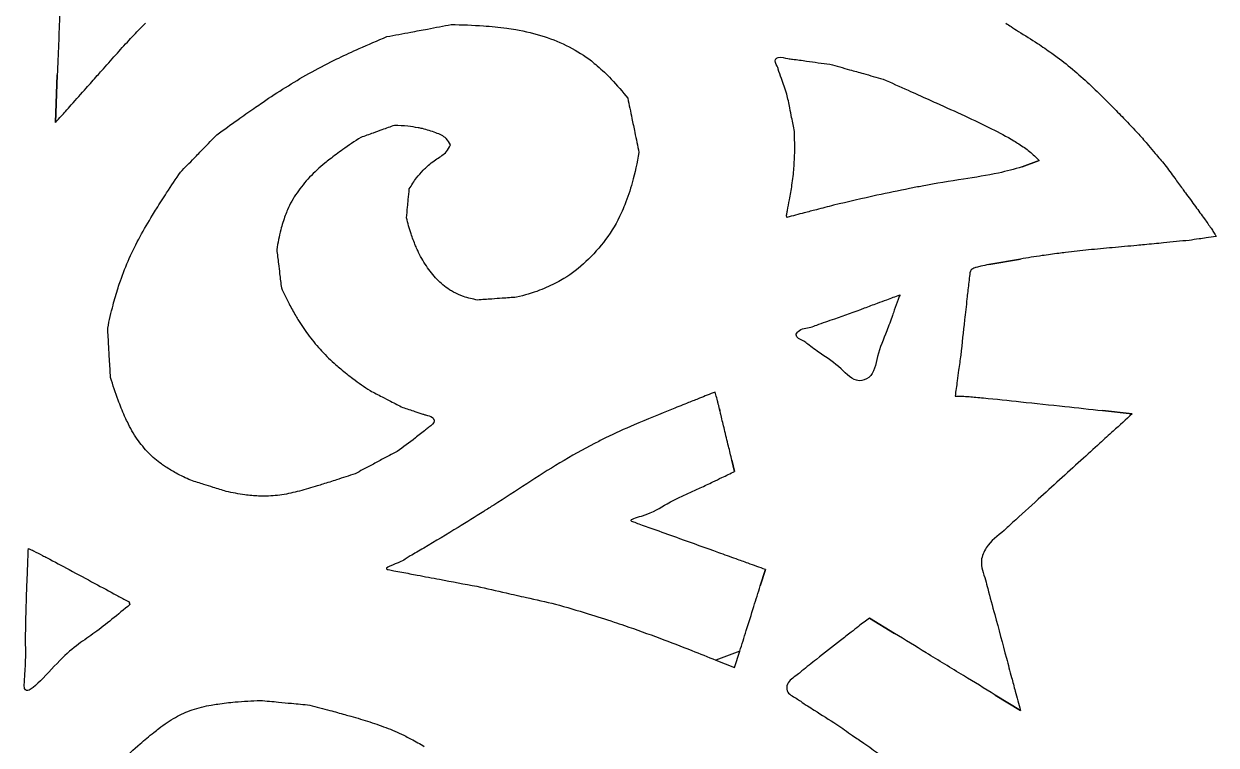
# Model space of a CAD drawing. Extents: x 0 to 339, y 0 to 248.
# Drawn here: x 252.5 to 317, y 113.6 to 152.6 of the extents above; entities that cross this region are included whole.
import ezdxf

# ---------------------------------------------------------------- set-up
doc = ezdxf.new("R2010")
doc.units = 0
doc.layers.add('layer_1', color=7, linetype='CONTINUOUS')

msp = doc.modelspace()

# ---------------------------------------------------------------- linework, layer by layer
at = {"layer": 'layer_1', "color": 1}
for p, q in [((254.332128, 149.84684), (254.231122, 147.271194)), ((254.231122, 147.271194), (254.332128, 149.84684)), ((254.332128, 149.84684), (254.332128, 149.84684)), ((275.595538, 146.058966), (275.595538, 146.058966)), ((275.595538, 146.058966), (275.595538, 146.058966)), ((275.595538, 146.058966), (275.595538, 146.058966)), ((307.442013, 145.226033), (306.532811, 144.872504)), ((306.532811, 144.872504), (307.442013, 145.226033)), ((307.442013, 145.226033), (307.442013, 145.226033)), ((306.433367, 139.893856), (304.718546, 139.591216)), ((304.718546, 139.591216), (306.433367, 139.893856)), ((306.433367, 139.893856), (306.433367, 139.893856)), ((299.915351, 137.952277), (299.915351, 137.952277)), ((299.915351, 137.952277), (299.915351, 137.952277)), ((299.915351, 137.952277), (299.915351, 137.952277)), ((290.173783, 131.704188), (290.153038, 131.789739)), ((290.153038, 131.789739), (290.173783, 131.704188)), ((290.173783, 131.704188), (290.173783, 131.704188)), ((310.871547, 131.69827), (312.485554, 131.521888)), ((312.485554, 131.521888), (310.871547, 131.69827)), ((310.871547, 131.69827), (310.871547, 131.69827)), ((290.975342, 128.406538), (290.827953, 129.012654)), ((290.827953, 129.012654), (290.975342, 128.406538)), ((290.975342, 128.406538), (290.975342, 128.406538)), ((290.975342, 128.406538), (290.975342, 128.406538)), ((290.975342, 128.406538), (290.975342, 128.406538)), ((290.975342, 128.406538), (290.975342, 128.406538)), ((290.975342, 128.406538), (290.975342, 128.406538)), ((272.186959, 123.103281), (272.186959, 123.103281)), ((272.186959, 123.103281), (272.186959, 123.103281)), ((272.186959, 123.103281), (272.186959, 123.103281)), ((292.364207, 122.219522), (292.642173, 123.103281)), ((292.642173, 123.103281), (292.364207, 122.219522)), ((292.364207, 122.219522), (292.364207, 122.219522)), ((258.214248, 121.348842), (258.260244, 121.211049)), ((258.260244, 121.211049), (258.214248, 121.348842)), ((258.214248, 121.348842), (258.214248, 121.348842)), ((299.624712, 119.644459), (298.262905, 120.47649)), ((298.262905, 120.47649), (299.624712, 119.644459)), ((299.624712, 119.644459), (299.624712, 119.644459)), ((291.252985, 118.684167), (289.965193, 118.204185)), ((289.965193, 118.204185), (290.975342, 117.800089)), ((289.965193, 118.204185), (289.965193, 118.204185)), ((290.975342, 117.800089), (291.252985, 118.684167)), ((290.975342, 117.800089), (290.975342, 117.800089)), ((306.433367, 115.483535), (305.071556, 116.31589)), ((305.071556, 116.31589), (306.433367, 115.483535)), ((306.433367, 115.483535), (306.433367, 115.483535))]:
    msp.add_line(p, q, dxfattribs=at)
for points in [[(254.463111, 153.186029), (254.419454, 152.072966), (254.375791, 150.959903), (254.332128, 149.84684)], [(258.21083, 151.725958), (258.437171, 151.970737), (258.666498, 152.212845), (258.90282, 152.447934)], [(258.90282, 152.447934), (258.969419, 152.514186), (259.036573, 152.57988), (259.103971, 152.645331)], [(273.451912, 152.160854), (273.753106, 152.217589), (274.0543, 152.274334), (274.355491, 152.331089)], [(274.355491, 152.331089), (274.785806, 152.412175), (275.216117, 152.493281), (275.646428, 152.574387)], [(275.646428, 152.574387), (276.224991, 152.559749), (276.803554, 152.54511), (277.380363, 152.502322)], [(277.380363, 152.502322), (277.802389, 152.471015), (278.223475, 152.424639), (278.643028, 152.368486)], [(278.643028, 152.368486), (278.806107, 152.346659), (278.968953, 152.323356), (279.13128, 152.296421)], [(279.13128, 152.296421), (279.649757, 152.21039), (280.162932, 152.087314), (280.663329, 151.925193)], [(305.64944, 152.644461), (305.743196, 152.583444), (305.83695, 152.522423), (305.930703, 152.4614)], [(305.930703, 152.4614), (306.064634, 152.374225), (306.198561, 152.287044), (306.332489, 152.199863)], [(257.490752, 150.93089), (257.728705, 151.197769), (257.96805, 151.463401), (258.21083, 151.725958)], [(270.657376, 151.272375), (271.155378, 151.494922), (271.658286, 151.706345), (272.161193, 151.917768)], [(272.161193, 151.917768), (272.591434, 151.99879), (273.021674, 152.079811), (273.451912, 152.160854)], [(280.663329, 151.925193), (281.131518, 151.773508), (281.58852, 151.587641), (282.026932, 151.363085)], [(306.332489, 152.199863), (306.680017, 151.986317), (307.027545, 151.772771), (307.368311, 151.548791)], [(269.557466, 150.761673), (269.921986, 150.93643), (270.288334, 151.107457), (270.657376, 151.272375)], [(282.026932, 151.363085), (282.447739, 151.147546), (282.85142, 150.896362), (283.222245, 150.604529)], [(307.368311, 151.548791), (307.625411, 151.379802), (307.878662, 151.204874), (308.12947, 151.026599)], [(308.12947, 151.026599), (308.228713, 150.956058), (308.327573, 150.884992), (308.425513, 150.812672)], [(256.731205, 150.073981), (256.984312, 150.359684), (257.236739, 150.645998), (257.490752, 150.93089)], [(267.777436, 149.830023), (268.221797, 150.083844), (268.672713, 150.326379), (269.130944, 150.554026)], [(269.130944, 150.554026), (269.272559, 150.62438), (269.414872, 150.693312), (269.557466, 150.761673)], [(283.222245, 150.604529), (283.331164, 150.518812), (283.43725, 150.429588), (283.542141, 150.338876)], [(283.542141, 150.338876), (283.804862, 150.111672), (284.060095, 149.875137), (284.299781, 149.624242)], [(293.274761, 150.32721), (293.221882, 150.447173), (293.127272, 150.584419), (293.178569, 150.678913)], [(293.178569, 150.678913), (293.204384, 150.726467), (293.26715, 150.763193), (293.329214, 150.783679)], [(293.333736, 150.158855), (293.316512, 150.213966), (293.300631, 150.268519), (293.274761, 150.32721)], [(293.329214, 150.783679), (293.508208, 150.842761), (293.681357, 150.766758), (293.855818, 150.731305)], [(293.855818, 150.731305), (293.939806, 150.714237), (294.024098, 150.706568), (294.108349, 150.697634)], [(294.108349, 150.697634), (294.361092, 150.670834), (294.613465, 150.632657), (294.865908, 150.596611)], [(294.865908, 150.596611), (295.286624, 150.536536), (295.707531, 150.482378), (296.128437, 150.42822)], [(296.128437, 150.42822), (296.483842, 150.328456), (296.839246, 150.228692), (297.194651, 150.128931)], [(308.425513, 150.812672), (308.750175, 150.572937), (309.064729, 150.319411), (309.37169, 150.057225)], [(255.896981, 149.135101), (256.097003, 149.359672), (256.296817, 149.584428), (256.496469, 149.809328)], [(256.496469, 149.809328), (256.574753, 149.897511), (256.653011, 149.985717), (256.731205, 150.073981)], [(266.519313, 149.072363), (266.933123, 149.333986), (267.352279, 149.58717), (267.777436, 149.830023)], [(293.510611, 149.65385), (293.44914, 149.823229), (293.3854, 149.993546), (293.333736, 150.158855)], [(293.805314, 148.812278), (293.709181, 149.091934), (293.613048, 149.371591), (293.510611, 149.65385)], [(297.194651, 150.128931), (297.443458, 150.059091), (297.692266, 149.989253), (297.941073, 149.919415)], [(297.941073, 149.919415), (298.296547, 149.819638), (298.652022, 149.719863), (299.007497, 149.620087)], [(309.37169, 150.057225), (309.675131, 149.798046), (309.971153, 149.530405), (310.261698, 149.256973)], [(255.089822, 148.2309), (255.359173, 148.532034), (255.628263, 148.833401), (255.896981, 149.135101)], [(265.317235, 148.281019), (265.713434, 148.551515), (266.113807, 148.815991), (266.519313, 149.072363)], [(284.299781, 149.624242), (284.615167, 149.294107), (284.903633, 148.939108), (285.192099, 148.584109)], [(299.007497, 149.620087), (299.458355, 149.41925), (299.909214, 149.218413), (300.359799, 149.016958)], [(300.359799, 149.016958), (300.720978, 148.855477), (301.081981, 148.693598), (301.442876, 148.5315)], [(310.261698, 149.256973), (310.55381, 148.982064), (310.840384, 148.701302), (311.123747, 148.417396)], [(285.192099, 148.584109), (285.266935, 148.222427), (285.341772, 147.860745), (285.41661, 147.499063)], [(293.954959, 148.063973), (293.905074, 148.313407), (293.855194, 148.562843), (293.805314, 148.812278)], [(301.442876, 148.5315), (301.590677, 148.465115), (301.738459, 148.398693), (301.886233, 148.332233)], [(311.123747, 148.417396), (311.208662, 148.332319), (311.293288, 148.246959), (311.377795, 148.161478)], [(254.54903, 147.626511), (254.623236, 147.709451), (254.697443, 147.792391), (254.771656, 147.875324)], [(254.771656, 147.875324), (254.877715, 147.993846), (254.983789, 148.112354), (255.089822, 148.2309)], [(264.094016, 147.428088), (264.383364, 147.634069), (264.674482, 147.837577), (264.966534, 148.039714)], [(264.966534, 148.039714), (265.083214, 148.12047), (265.200041, 148.201008), (265.317235, 148.281019)], [(294.059724, 147.54016), (294.0248, 147.714764), (293.989878, 147.889368), (293.954959, 148.063973)], [(301.886233, 148.332233), (302.399193, 148.101533), (302.912049, 147.870374), (303.422125, 147.633646)], [(311.377795, 148.161478), (311.590464, 147.946355), (311.802371, 147.730469), (312.012913, 147.513266)], [(254.231122, 147.271194), (254.337092, 147.389633), (254.443061, 147.508072), (254.54903, 147.626511)], [(262.969047, 146.614575), (263.343035, 146.887145), (263.717023, 147.159715), (264.094016, 147.428088)], [(272.565289, 147.119681), (272.340799, 147.038557), (272.116308, 146.957432), (271.891809, 146.876334)], [(273.294871, 147.073802), (273.052818, 147.099945), (272.809054, 147.109813), (272.565289, 147.119681)], [(273.856108, 146.988599), (273.669765, 147.023387), (273.482834, 147.053501), (273.294871, 147.073802)], [(285.41661, 147.499063), (285.468996, 147.245891), (285.521381, 146.992719), (285.573768, 146.739547)], [(294.20941, 146.791854), (294.159513, 147.041289), (294.109616, 147.290724), (294.059724, 147.54016)], [(303.422125, 147.633646), (303.91069, 147.4069), (304.396706, 147.175044), (304.879441, 146.93496)], [(312.012913, 147.513266), (312.289704, 147.227718), (312.564136, 146.939895), (312.838568, 146.652072)], [(262.239362, 145.86627), (262.482583, 146.115712), (262.725815, 146.365143), (262.969047, 146.614575)], [(270.746944, 146.462998), (270.418873, 146.249903), (270.090802, 146.036807), (269.771536, 145.811007)], [(271.420386, 146.706084), (271.195912, 146.625038), (270.971428, 146.544018), (270.746944, 146.462998)], [(271.891809, 146.876334), (271.734672, 146.819571), (271.577532, 146.762821), (271.420386, 146.706084)], [(274.080607, 146.94272), (274.006447, 146.959754), (273.931326, 146.974557), (273.856108, 146.988599)], [(274.810089, 146.713658), (274.564815, 146.804218), (274.328067, 146.885883), (274.080607, 146.94272)], [(275.37114, 146.40596), (275.226598, 146.555848), (275.015357, 146.637868), (274.810089, 146.713658)], [(285.573768, 146.739547), (285.648604, 146.37788), (285.723441, 146.016214), (285.798279, 145.654547)], [(294.22526, 145.83215), (294.22791, 146.152047), (294.21866, 146.471951), (294.20941, 146.791854)], [(304.879441, 146.93496), (305.286604, 146.732461), (305.691432, 146.524108), (306.078595, 146.286748)], [(312.838568, 146.652072), (313.012924, 146.446553), (313.18728, 146.241034), (313.361645, 146.035525)], [(261.728643, 145.342456), (261.898878, 145.517066), (262.069117, 145.69167), (262.239362, 145.86627)], [(269.771536, 145.811007), (269.533636, 145.642753), (269.300626, 145.467444), (269.07095, 145.288054)], [(275.595538, 146.058966), (275.530011, 146.184065), (275.464483, 146.309164), (275.37114, 146.40596)], [(275.378622, 145.699761), (275.467017, 145.80523), (275.531278, 145.932098), (275.595538, 146.058966)], [(294.201787, 145.108162), (294.214482, 145.349314), (294.22326, 145.59073), (294.22526, 145.83215)], [(306.078595, 146.286748), (306.171017, 146.230086), (306.262432, 146.171772), (306.353583, 146.11277)], [(306.353583, 146.11277), (306.552033, 145.984316), (306.749235, 145.852605), (306.931554, 145.703079)], [(313.361645, 146.035525), (313.483687, 145.891685), (313.605733, 145.74785), (313.727784, 145.604019)], [(260.99913, 144.594151), (261.242298, 144.843589), (261.485465, 145.093028), (261.728643, 145.342456)], [(269.07095, 145.288054), (268.980711, 145.217573), (268.890988, 145.146462), (268.80247, 145.07381)], [(274.282623, 144.846738), (274.463549, 145.016722), (274.65951, 145.167629), (274.869946, 145.306903)], [(274.869946, 145.306903), (275.051218, 145.426876), (275.24323, 145.538217), (275.378622, 145.699761)], [(285.798279, 145.654547), (285.693296, 145.104976), (285.588313, 144.555404), (285.437204, 144.017877)], [(306.931554, 145.703079), (307.111357, 145.555615), (307.276685, 145.390824), (307.442013, 145.226033)], [(313.727784, 145.604019), (313.902122, 145.39857), (314.076471, 145.19313), (314.250819, 144.98769)], [(260.247117, 143.475452), (260.493397, 143.851255), (260.746264, 144.222703), (260.99913, 144.594151)], [(268.80247, 145.07381), (268.513909, 144.836971), (268.238158, 144.583761), (267.981316, 144.312556)], [(273.766293, 144.278012), (273.876722, 144.423173), (273.998246, 144.560209), (274.12548, 144.691463)], [(274.12548, 144.691463), (274.176802, 144.744406), (274.229054, 144.796408), (274.282623, 144.846738)], [(294.075588, 143.895086), (294.121406, 144.202749), (294.160693, 144.511762), (294.183967, 144.821932)], [(294.183967, 144.821932), (294.19112, 144.917256), (294.19676, 145.012688), (294.201787, 145.108162)], [(305.244124, 144.542287), (304.622273, 144.405625), (303.99046, 144.3153), (303.360382, 144.217652)], [(306.532811, 144.872504), (306.104857, 144.75495), (305.676903, 144.637397), (305.244124, 144.542287)], [(314.250819, 144.98769), (314.428818, 144.744909), (314.606818, 144.502129), (314.784833, 144.25936)], [(267.981316, 144.312556), (267.734284, 144.05171), (267.504743, 143.774217), (267.300349, 143.478208)], [(273.373421, 143.684949), (273.498139, 143.887206), (273.622857, 144.089463), (273.766293, 144.278012)], [(285.437204, 144.017877), (285.324029, 143.615284), (285.184979, 143.219449), (285.031253, 142.830034)], [(293.939007, 143.097334), (293.991197, 143.362412), (294.035849, 143.628241), (294.075588, 143.895086)], [(303.360382, 144.217652), (302.614106, 144.101996), (301.870265, 143.976068), (301.128608, 143.836845)], [(314.784833, 144.25936), (314.921792, 144.072581), (315.058761, 143.885808), (315.195724, 143.699033)], [(259.697135, 142.614915), (259.877712, 142.903504), (260.060524, 143.190728), (260.247117, 143.475452)], [(267.300349, 143.478208), (267.09831, 143.185609), (266.920841, 142.874919), (266.782046, 142.548348)], [(273.317219, 143.104907), (273.335941, 143.298255), (273.354681, 143.491602), (273.373421, 143.684949)], [(298.674548, 143.339458), (297.891432, 143.168786), (297.111138, 142.985343), (296.330845, 142.8019)], [(300.434663, 143.703145), (299.846809, 143.587461), (299.25989, 143.467027), (298.674548, 143.339458)], [(301.128608, 143.836845), (300.897103, 143.793386), (300.66581, 143.748633), (300.434663, 143.703145)], [(315.195724, 143.699033), (315.250515, 143.624315), (315.305305, 143.549597), (315.360106, 143.474885)], [(315.360106, 143.474885), (315.541793, 143.227185), (315.723599, 142.979557), (315.904645, 142.73141)], [(259.483876, 142.2707), (259.554293, 142.385856), (259.625538, 142.500493), (259.697135, 142.614915)], [(273.221908, 142.119123), (273.240579, 142.3124), (273.259249, 142.505677), (273.277938, 142.698952)], [(273.277938, 142.698952), (273.291023, 142.834271), (273.304116, 142.969589), (273.317219, 143.104907)], [(285.031253, 142.830034), (284.970367, 142.6758), (284.907179, 142.522573), (284.83857, 142.37171)], [(293.83037, 142.523929), (293.859823, 142.715444), (293.901375, 142.906194), (293.939007, 143.097334)], [(295.395441, 142.558598), (295.177188, 142.501842), (294.958932, 142.445097), (294.740673, 142.388364)], [(296.330845, 142.8019), (296.019045, 142.720791), (295.707246, 142.639683), (295.395441, 142.558598)], [(315.904645, 142.73141), (316.066099, 142.510116), (316.226949, 142.288408), (316.387485, 142.066369)], [(258.813277, 141.106249), (259.025643, 141.500684), (259.250197, 141.888553), (259.483876, 142.2707)], [(266.665172, 142.250008), (266.571691, 141.995372), (266.487515, 141.736978), (266.419261, 141.474741)], [(266.782046, 142.548348), (266.740271, 142.450055), (266.701999, 142.350323), (266.665172, 142.250008)], [(273.468861, 141.256977), (273.374372, 141.540484), (273.29814, 141.829803), (273.221908, 142.119123)], [(284.83857, 142.37171), (284.610375, 141.869939), (284.322207, 141.394313), (283.994021, 140.950023)], [(293.789362, 142.221), (293.782512, 142.284917), (293.800388, 142.350098), (293.81265, 142.414537)], [(293.805314, 142.14528), (293.798698, 142.170454), (293.792082, 142.195628), (293.789362, 142.221)], [(294.740673, 142.388364), (294.428891, 142.30732), (294.117103, 142.2263), (293.805314, 142.14528)], [(293.81265, 142.414537), (293.819621, 142.45117), (293.824778, 142.487564), (293.83037, 142.523929)], [(316.387485, 142.066369), (316.509071, 141.898202), (316.630477, 141.729844), (316.746973, 141.558238)], [(266.419261, 141.474741), (266.327414, 141.121858), (266.264398, 140.762017), (266.201381, 140.402176)], [(316.746973, 141.558238), (316.771025, 141.522809), (316.794867, 141.487241), (316.818938, 141.451771)], [(316.818938, 141.451771), (316.865143, 141.383685), (316.912188, 141.315961), (316.952588, 141.244438)], [(258.226922, 139.92499), (258.408172, 140.325711), (258.604855, 140.719142), (258.813277, 141.106249)], [(273.715786, 140.607942), (273.626136, 140.821416), (273.542026, 141.037454), (273.468861, 141.256977)], [(283.994021, 140.950023), (283.676236, 140.519812), (283.320928, 140.118981), (282.930622, 139.752913)], [(312.73769, 140.625005), (312.294161, 140.583766), (311.850435, 140.544664), (311.406797, 140.504624)], [(313.144912, 140.663344), (313.009182, 140.65045), (312.873445, 140.637628), (312.73769, 140.625005)], [(314.17973, 140.763367), (313.834858, 140.729344), (313.489906, 140.696116), (313.144912, 140.663344)], [(315.561863, 140.902584), (315.101199, 140.855705), (314.640535, 140.808826), (314.17973, 140.763367)], [(316.103469, 140.977311), (315.922933, 140.952406), (315.742398, 140.927495), (315.561863, 140.902584)], [(316.482685, 141.02962), (316.356279, 141.012186), (316.229874, 140.99475), (316.103469, 140.977311)], [(317.024552, 141.104345), (316.84393, 141.079438), (316.663307, 141.054531), (316.482685, 141.02962)], [(316.952588, 141.244438), (316.978382, 141.198773), (317.001467, 141.151559), (317.024552, 141.104345)], [(266.201381, 140.402176), (266.232502, 140.146462), (266.263623, 139.890748), (266.294778, 139.635039)], [(273.82802, 140.351673), (273.788922, 140.436349), (273.751905, 140.521937), (273.715786, 140.607942)], [(274.295716, 139.52105), (274.118609, 139.785227), (273.961237, 140.063158), (273.82802, 140.351673)], [(307.60552, 140.075019), (307.214319, 140.01789), (306.823843, 139.955873), (306.433367, 139.893856)], [(308.514245, 140.200169), (308.211062, 140.160464), (307.908074, 140.119203), (307.60552, 140.075019)], [(308.879406, 140.24687), (308.757626, 140.231787), (308.63592, 140.216103), (308.514245, 140.200169)], [(310.126379, 140.384171), (309.710257, 140.342701), (309.294401, 140.298271), (308.879406, 140.24687)], [(311.406797, 140.504624), (310.979843, 140.466089), (310.552971, 140.426685), (310.126379, 140.384171)], [(257.741418, 138.709901), (257.882443, 139.122624), (258.047086, 139.527395), (258.226922, 139.92499)], [(266.294778, 139.635039), (266.316584, 139.456067), (266.338406, 139.277098), (266.360246, 139.098131)], [(274.875643, 138.791465), (274.660901, 139.017625), (274.468876, 139.262763), (274.295716, 139.52105)], [(282.930622, 139.752913), (282.562892, 139.408018), (282.164095, 139.09398), (281.732374, 138.836354)], [(303.96195, 139.414516), (303.893709, 139.392039), (303.825073, 139.356659), (303.779799, 139.305345)], [(304.046015, 139.437909), (304.017964, 139.430809), (303.98999, 139.423751), (303.96195, 139.414516)], [(304.298213, 139.50057), (304.213775, 139.480592), (304.129553, 139.459056), (304.046015, 139.437909)], [(304.718546, 139.591216), (304.578238, 139.562422), (304.437931, 139.533628), (304.298213, 139.50057)], [(257.6208, 138.34048), (257.659734, 138.464048), (257.699534, 138.587326), (257.741418, 138.709901)], [(266.360246, 139.098131), (266.391441, 138.842501), (266.42267, 138.586875), (266.4539, 138.331249)], [(275.545354, 138.230243), (275.298267, 138.384081), (275.076971, 138.579432), (274.875643, 138.791465)], [(281.732374, 138.836354), (281.611356, 138.764138), (281.487751, 138.696354), (281.362941, 138.630564)], [(303.681679, 138.960731), (303.653979, 138.665836), (303.615565, 138.402916), (303.583487, 138.128527)], [(303.779799, 139.305345), (303.703408, 139.218765), (303.693523, 139.086825), (303.681679, 138.960731)], [(257.348684, 137.404333), (257.430912, 137.718673), (257.523129, 138.030492), (257.6208, 138.34048)], [(266.4539, 138.331249), (266.590796, 138.041879), (266.727692, 137.752509), (266.875714, 137.468831)], [(275.758619, 138.108642), (275.686234, 138.147075), (275.614776, 138.18702), (275.545354, 138.230243)], [(276.30855, 137.863571), (276.119241, 137.929227), (275.93614, 138.014386), (275.758619, 138.108642)], [(280.42671, 138.200282), (280.021912, 138.046975), (279.601848, 137.936559), (279.181784, 137.826142)], [(281.362941, 138.630564), (281.058834, 138.470263), (280.747568, 138.321799), (280.42671, 138.200282)], [(303.583487, 138.128527), (303.56867, 138.00178), (303.555204, 137.872585), (303.541525, 137.743724)], [(257.059674, 136.159634), (257.15029, 136.575978), (257.240906, 136.992322), (257.348684, 137.404333)], [(266.875714, 137.468831), (266.990163, 137.249495), (267.111262, 137.033562), (267.235745, 136.819695)], [(277.060354, 137.674629), (276.806323, 137.726833), (276.552291, 137.779036), (276.30855, 137.863571)], [(277.846068, 137.730617), (277.584165, 137.711933), (277.32226, 137.693281), (277.060354, 137.674629)], [(278.39607, 137.769898), (278.212737, 137.756789), (278.029403, 137.743695), (277.846068, 137.730617)], [(279.181784, 137.826142), (278.91988, 137.807384), (278.657976, 137.788625), (278.39607, 137.769898)], [(297.995932, 137.245086), (298.232806, 137.332604), (298.469842, 137.419748), (298.706829, 137.507007)], [(298.706829, 137.507007), (298.872719, 137.568089), (299.038585, 137.629226), (299.204455, 137.690353)], [(299.204455, 137.690353), (299.441414, 137.777676), (299.678383, 137.864977), (299.915351, 137.952277)], [(299.825547, 137.705271), (299.754479, 137.509702), (299.683555, 137.314009), (299.612261, 137.118633)], [(299.904125, 137.921401), (299.877932, 137.849358), (299.851729, 137.777323), (299.825547, 137.705271)], [(299.915351, 137.952277), (299.911609, 137.941985), (299.907867, 137.931693), (299.904125, 137.921401)], [(303.541525, 137.743724), (303.500755, 137.35963), (303.458097, 136.978502), (303.41562, 136.596835)], [(267.235745, 136.819695), (267.28575, 136.733784), (267.336301, 136.648206), (267.388162, 136.563411)], [(296.390097, 136.662551), (296.928576, 136.848523), (297.46184, 137.047754), (297.995932, 137.245086)], [(299.511234, 136.840884), (299.410941, 136.562474), (299.31432, 136.280746), (299.20816, 136.007648)], [(299.612261, 137.118633), (299.578505, 137.026126), (299.544665, 136.93369), (299.511234, 136.840884)], [(257.115709, 135.168031), (257.097013, 135.498564), (257.078344, 135.829099), (257.059674, 136.159634)], [(267.388162, 136.563411), (267.565272, 136.273825), (267.757655, 135.993367), (267.962609, 135.722578)], [(294.409994, 135.974214), (294.595931, 136.155697), (294.856551, 136.151196), (295.091753, 136.209819)], [(295.091753, 136.209819), (295.204231, 136.237853), (295.310895, 136.280323), (295.418239, 136.321155)], [(295.418239, 136.321155), (295.738787, 136.443086), (296.06539, 136.550408), (296.390097, 136.662551)], [(303.41562, 136.596835), (303.34533, 135.965256), (303.275535, 135.3322), (303.20574, 134.699144)], [(267.962609, 135.722578), (268.172826, 135.444835), (268.39627, 135.177265), (268.632337, 134.921081)], [(294.7131, 135.452189), (294.542793, 135.552489), (294.287871, 135.639404), (294.300602, 135.789015)], [(294.300602, 135.789015), (294.305744, 135.849442), (294.354548, 135.920097), (294.409994, 135.974214)], [(299.20816, 136.007648), (299.031229, 135.552491), (298.827803, 135.121302), (298.703055, 134.618937)], [(257.155008, 134.473982), (257.141895, 134.705331), (257.128796, 134.93668), (257.115709, 135.168031)], [(268.632337, 134.921081), (268.877357, 134.655184), (269.135976, 134.401554), (269.408587, 134.164334)], [(294.933849, 135.290404), (294.865802, 135.345563), (294.800625, 135.400644), (294.7131, 135.452189)], [(295.603508, 134.797536), (295.373797, 134.954526), (295.14058, 135.122826), (294.933849, 135.290404)], [(257.211256, 133.482591), (257.192498, 133.813054), (257.173739, 134.143517), (257.155008, 134.473982)], [(296.733202, 133.962318), (296.369765, 134.299303), (295.991641, 134.532276), (295.603508, 134.797536)], [(298.703055, 134.618937), (298.599078, 134.200219), (298.54976, 133.732054), (298.226023, 133.483397)], [(303.20574, 134.699144), (303.168376, 134.425165), (303.131012, 134.151186), (303.09365, 133.877207)], [(269.408587, 134.164334), (269.49204, 134.091715), (269.576805, 134.020633), (269.662102, 133.950173)], [(269.662102, 133.950173), (269.879148, 133.770881), (270.099641, 133.595614), (270.325276, 133.427376)], [(297.71532, 133.313163), (297.331983, 133.32452), (297.037749, 133.679937), (296.733202, 133.962318)], [(303.09365, 133.877207), (303.067495, 133.685417), (303.041342, 133.493627), (303.015188, 133.301836)], [(257.626557, 132.254417), (257.475402, 132.659236), (257.343329, 133.070913), (257.211256, 133.482591)], [(270.325276, 133.427376), (270.62803, 133.201636), (270.94004, 132.988552), (271.25205, 132.775469)], [(298.226023, 133.483397), (298.084527, 133.374717), (297.890608, 133.307969), (297.71532, 133.313163)], [(303.015188, 133.301836), (302.977825, 133.027844), (302.940463, 132.753851), (302.903101, 132.479858)], [(257.974491, 131.402206), (257.850812, 131.683037), (257.733875, 131.966998), (257.626557, 132.254417)], [(271.25205, 132.775469), (271.470265, 132.663219), (271.688479, 132.550969), (271.906699, 132.438729)], [(271.906699, 132.438729), (272.059473, 132.360151), (272.212249, 132.281578), (272.365029, 132.20301)], [(289.07305, 132.362782), (288.876621, 132.284218), (288.680194, 132.20565), (288.483768, 132.127079)], [(289.915009, 132.699523), (289.634355, 132.587278), (289.353701, 132.475033), (289.07305, 132.362782)], [(289.960931, 132.551734), (289.946421, 132.601225), (289.930715, 132.650374), (289.915009, 132.699523)], [(290.045877, 132.224361), (290.018643, 132.33378), (289.992642, 132.443574), (289.960931, 132.551734)], [(302.903101, 132.479858), (303.028624, 132.480157), (303.154147, 132.480456), (303.279472, 132.476122)], [(303.279472, 132.476122), (303.530593, 132.467437), (303.780922, 132.44015), (304.031288, 132.416342)], [(304.031288, 132.416342), (304.167958, 132.403346), (304.304639, 132.391387), (304.441285, 132.37898)], [(304.441285, 132.37898), (305.113376, 132.317957), (305.784634, 132.246101), (306.455851, 132.174539)], [(272.365029, 132.20301), (272.583313, 132.090755), (272.801602, 131.978511), (273.019892, 131.866267)], [(273.019892, 131.866267), (273.238549, 131.792954), (273.457206, 131.719641), (273.677392, 131.649287)], [(273.677392, 131.649287), (273.820252, 131.60364), (273.963757, 131.55924), (274.10476, 131.510868)], [(287.642066, 131.79038), (286.935515, 131.509277), (286.228964, 131.228174), (285.532095, 130.924431)], [(288.483768, 132.127079), (288.203199, 132.01485), (287.922632, 131.902615), (287.642066, 131.79038)], [(290.091583, 132.042904), (290.076388, 132.103398), (290.060944, 132.163822), (290.045877, 132.224361)], [(290.111238, 131.964026), (290.104737, 131.990331), (290.098184, 132.016624), (290.091583, 132.042904)], [(290.131881, 131.879394), (290.125113, 131.907632), (290.118206, 131.935836), (290.111238, 131.964026)], [(290.153038, 131.789739), (290.146038, 131.819636), (290.139037, 131.849534), (290.131881, 131.879394)], [(290.202941, 131.584014), (290.193222, 131.624072), (290.183503, 131.66413), (290.173783, 131.704188)], [(306.455851, 132.174539), (307.250741, 132.089792), (308.045574, 132.005456), (308.840278, 131.919669)], [(308.840278, 131.919669), (309.51743, 131.846572), (310.194488, 131.772421), (310.871547, 131.69827)], [(258.120394, 131.083194), (258.069735, 131.188617), (258.021624, 131.295185), (257.974491, 131.402206)], [(258.660016, 130.151775), (258.455282, 130.446966), (258.275846, 130.759694), (258.120394, 131.083194)], [(274.10476, 131.510868), (274.154977, 131.493641), (274.204877, 131.475911), (274.257176, 131.462235)], [(274.257176, 131.462235), (274.38656, 131.428402), (274.530626, 131.419386), (274.628656, 131.325637)], [(274.719427, 131.144163), (274.72457, 131.006507), (274.559245, 130.90336), (274.434137, 130.805552)], [(274.628656, 131.325637), (274.678912, 131.277576), (274.71707, 131.207246), (274.719427, 131.144163)], [(290.228004, 131.480689), (290.219651, 131.515131), (290.211296, 131.549573), (290.202941, 131.584014)], [(290.238653, 131.436787), (290.235103, 131.451421), (290.231554, 131.466055), (290.228004, 131.480689)], [(290.424286, 130.673617), (290.362367, 130.927997), (290.300373, 131.182359), (290.238653, 131.436787)], [(312.485554, 131.521888), (312.143015, 131.210559), (311.800477, 130.89923), (311.457975, 130.587866)], [(274.258286, 130.655916), (274.084898, 130.50478), (273.892567, 130.358153), (273.700805, 130.214522)], [(274.434137, 130.805552), (274.368894, 130.754547), (274.314589, 130.704994), (274.258286, 130.655916)], [(285.532095, 130.924431), (285.014737, 130.698932), (284.502717, 130.460954), (283.994416, 130.215491)], [(290.642574, 129.775825), (290.569863, 130.075101), (290.497126, 130.374372), (290.424286, 130.673617)], [(311.457975, 130.587866), (311.218243, 130.369929), (310.978529, 130.151974), (310.738775, 129.934052)], [(259.272487, 129.40551), (259.0476, 129.636393), (258.843634, 129.887031), (258.660016, 130.151775)], [(273.700805, 130.214522), (273.371685, 129.968009), (273.044243, 129.730323), (272.716802, 129.492636)], [(283.399525, 129.921792), (282.757479, 129.595474), (282.130835, 129.238721), (281.513928, 128.866716)], [(283.994416, 130.215491), (283.795254, 130.119314), (283.596663, 130.021988), (283.399525, 129.921792)], [(290.827953, 129.012654), (290.766166, 129.267046), (290.704379, 129.521438), (290.642574, 129.775825)], [(310.738775, 129.934052), (310.396298, 129.622759), (310.053741, 129.311533), (309.711497, 129.000031)], [(259.963535, 128.81057), (259.715974, 128.986983), (259.484899, 129.187434), (259.272487, 129.40551)], [(271.874842, 129.043661), (271.678412, 128.938907), (271.481985, 128.834147), (271.285561, 128.72938)], [(272.716802, 129.492636), (272.436147, 129.342982), (272.155491, 129.193328), (271.874842, 129.043661)], [(260.185262, 128.660025), (260.110479, 128.708948), (260.036295, 128.758721), (259.963535, 128.81057)], [(260.76059, 128.313089), (260.56395, 128.42008), (260.372727, 128.537383), (260.185262, 128.660025)], [(271.285561, 128.72938), (271.004989, 128.579731), (270.724424, 128.43007), (270.443859, 128.280408)], [(281.513928, 128.866716), (280.912019, 128.503754), (280.31938, 128.126272), (279.72941, 127.744257)], [(290.284824, 128.076384), (290.515416, 128.186432), (290.745379, 128.296485), (290.975342, 128.406538)], [(309.711497, 129.000031), (308.941458, 128.299161), (308.173006, 127.596899), (307.399969, 126.89871)], [(261.554739, 127.926815), (261.286903, 128.049634), (261.019066, 128.172453), (260.76059, 128.313089)], [(262.265635, 127.702349), (262.028671, 127.777175), (261.791705, 127.851995), (261.554739, 127.926815)], [(269.442261, 127.953021), (269.19287, 127.872734), (268.943074, 127.793691), (268.693041, 127.715448)], [(270.443859, 128.280408), (270.110235, 128.170534), (269.776612, 128.06066), (269.442261, 127.953021)], [(279.72941, 127.744257), (279.134352, 127.358948), (278.542009, 126.969029), (277.944819, 126.58813)], [(289.110938, 127.515181), (289.346707, 127.62521), (289.572562, 127.735249), (289.801459, 127.84529)], [(289.801459, 127.84529), (289.961689, 127.92232), (290.123411, 127.999351), (290.284824, 128.076384)], [(262.763262, 127.545208), (262.597387, 127.597591), (262.431511, 127.649971), (262.265635, 127.702349)], [(263.474153, 127.320699), (263.23719, 127.395537), (263.000227, 127.470375), (262.763262, 127.545208)], [(264.475667, 127.143001), (264.139624, 127.187171), (263.806889, 127.253935), (263.474153, 127.320699)], [(265.224732, 127.077533), (264.974306, 127.090044), (264.724083, 127.110349), (264.475667, 127.143001)], [(265.519315, 127.06818), (265.421083, 127.068922), (265.322892, 127.072628), (265.224732, 127.077533)], [(266.484718, 127.144874), (266.165305, 127.095321), (265.84209, 127.065744), (265.519315, 127.06818)], [(267.433187, 127.345036), (267.120337, 127.264084), (266.804432, 127.194473), (266.484718, 127.144874)], [(268.398374, 127.623789), (268.078374, 127.525011), (267.757421, 127.428933), (267.433187, 127.345036)], [(268.693041, 127.715448), (268.594873, 127.684728), (268.496668, 127.654131), (268.398374, 127.623789)], [(287.315844, 126.656651), (287.818002, 126.943138), (288.497978, 127.229124), (289.110938, 127.515181)], [(277.944819, 126.58813), (277.76393, 126.472756), (277.582596, 126.358209), (277.400434, 126.243928)], [(285.934875, 125.996319), (286.648481, 126.215582), (286.929548, 126.436265), (287.315844, 126.656651)], [(307.399969, 126.89871), (306.936117, 126.479771), (306.470615, 126.062298), (306.012946, 125.637863)], [(277.400434, 126.243928), (276.938999, 125.954442), (276.472246, 125.666657), (276.014285, 125.383476)], [(285.382457, 125.732203), (285.294761, 125.821129), (285.649423, 125.90861), (285.934875, 125.996319)], [(276.014285, 125.383476), (275.405683, 125.007146), (274.81261, 124.638946), (274.15688, 124.265007)], [(285.585184, 125.637568), (285.505599, 125.667025), (285.414499, 125.69971), (285.382457, 125.732203)], [(285.891511, 125.521901), (285.793474, 125.558255), (285.701661, 125.594455), (285.585184, 125.637568)], [(286.303385, 125.375902), (286.164271, 125.424596), (286.022348, 125.473386), (285.891511, 125.521901)], [(286.730881, 125.224383), (286.589136, 125.274922), (286.447774, 125.325361), (286.303385, 125.375902)], [(288.005782, 124.769882), (287.580269, 124.921851), (287.153875, 125.073564), (286.730881, 125.224383)], [(305.550573, 125.217564), (305.210307, 124.923699), (304.840314, 124.656269), (304.588634, 124.277939)], [(306.012946, 125.637863), (305.860381, 125.496376), (305.708686, 125.354116), (305.550573, 125.217564)], [(290.116707, 124.012483), (289.413483, 124.265563), (288.710841, 124.518074), (288.005782, 124.769882)], [(252.730315, 123.30319), (252.742785, 123.614991), (252.755256, 123.926793), (252.767727, 124.238595)], [(252.767727, 124.238595), (252.862877, 124.195698), (252.958027, 124.152802), (253.05208, 124.107641)], [(253.05208, 124.107641), (253.212451, 124.030637), (253.369636, 123.947051), (253.527255, 123.864442)], [(253.527255, 123.864442), (253.610768, 123.820672), (253.694404, 123.777177), (253.77794, 123.733489)], [(274.15688, 124.265007), (273.900696, 124.118914), (273.634948, 123.971945), (273.427149, 123.834867)], [(291.052063, 123.675744), (290.740263, 123.788005), (290.428427, 123.9003), (290.116707, 124.012483)], [(304.588634, 124.277939), (304.449994, 124.069531), (304.347255, 123.82747), (304.327113, 123.584895)], [(252.704127, 122.648423), (252.712856, 122.866679), (252.721585, 123.084934), (252.730315, 123.30319)], [(253.77794, 123.733489), (254.177604, 123.524465), (254.574984, 123.311008), (254.972321, 123.097513)], [(272.916429, 123.533679), (272.561863, 123.370637), (271.939671, 123.160596), (272.186959, 123.103281)], [(273.427149, 123.834867), (273.281698, 123.738918), (273.164639, 123.647815), (272.916429, 123.533679)], [(291.706814, 123.440025), (291.488567, 123.518595), (291.270324, 123.597161), (291.052063, 123.675744)], [(292.642173, 123.103281), (292.330384, 123.215532), (292.018596, 123.327782), (291.706814, 123.440025)], [(304.327113, 123.584895), (304.298222, 123.236976), (304.439241, 122.887998), (304.541845, 122.54439)], [(252.666717, 121.713064), (252.679187, 122.02485), (252.691657, 122.336636), (252.704127, 122.648423)], [(254.972321, 123.097513), (255.436024, 122.848358), (255.899669, 122.599152), (256.363009, 122.349363)], [(272.186959, 123.103281), (272.200292, 123.100191), (272.216153, 123.097545), (272.231844, 123.094869)], [(272.231844, 123.094869), (272.341685, 123.076137), (272.443223, 123.055945), (272.546042, 123.035981)], [(272.546042, 123.035981), (272.825122, 122.981793), (273.113633, 122.929285), (273.398864, 122.876142)], [(273.398864, 122.876142), (273.534014, 122.850961), (273.668429, 122.825637), (273.802942, 122.800335)], [(273.802942, 122.800335), (274.206483, 122.724428), (274.610918, 122.648713), (275.015188, 122.572973)], [(275.015188, 122.572973), (275.688971, 122.446741), (276.362294, 122.320442), (277.035617, 122.194143)], [(256.363009, 122.349363), (256.755651, 122.137688), (257.148073, 121.925595), (257.540431, 121.713388)], [(277.035617, 122.194143), (277.559337, 122.075693), (278.083057, 121.957243), (278.606774, 121.838781)], [(292.014484, 121.106413), (292.131077, 121.477444), (292.247642, 121.848483), (292.364207, 122.219522)], [(304.541845, 122.54439), (304.58891, 122.386777), (304.627891, 122.230293), (304.667969, 122.073655)], [(304.667969, 122.073655), (304.788197, 121.603762), (304.918289, 121.132485), (305.046313, 120.661506)], [(252.618083, 119.281344), (252.615265, 120.053353), (252.640991, 120.883209), (252.666717, 121.713064)], [(257.540431, 121.713388), (257.581403, 121.691227), (257.622375, 121.669066), (257.663347, 121.646904)], [(257.663347, 121.646904), (257.754233, 121.597744), (257.845119, 121.548582), (257.936, 121.499411)], [(257.936, 121.499411), (258.028753, 121.449228), (258.1215, 121.399035), (258.214248, 121.348842)], [(278.606774, 121.838781), (278.97341, 121.755849), (279.340044, 121.672911), (279.706676, 121.589967)], [(279.706676, 121.589967), (280.230484, 121.471465), (280.754289, 121.352949), (281.278095, 121.234434)], [(258.260244, 121.211049), (257.608744, 120.667533), (256.957244, 120.124017), (256.3621, 119.694801)], [(281.278095, 121.234434), (281.871436, 121.062546), (282.464777, 120.890658), (283.055066, 120.708755)], [(283.055066, 120.708755), (283.521851, 120.56491), (283.986727, 120.414803), (284.450569, 120.261651)], [(291.602921, 119.797059), (291.740139, 120.233501), (291.87733, 120.669952), (292.014484, 121.106413)], [(305.046313, 120.661506), (305.259677, 119.876578), (305.467299, 119.092478), (305.676835, 118.308031)], [(284.450569, 120.261651), (284.639134, 120.19939), (284.827528, 120.136626), (285.01553, 120.072709)], [(285.01553, 120.072709), (285.65659, 119.854759), (286.293084, 119.623401), (286.927329, 119.386203)], [(297.683675, 120.028138), (297.548567, 119.923518), (297.413485, 119.818874), (297.278306, 119.714308)], [(298.262905, 120.47649), (298.069811, 120.327056), (297.876717, 120.177621), (297.683675, 120.028138)], [(256.3621, 119.694801), (255.766949, 119.265579), (255.228155, 118.95066), (254.463854, 118.178638)], [(286.927329, 119.386203), (287.506534, 119.169589), (288.083865, 118.948105), (288.659486, 118.722257)], [(291.252985, 118.684167), (291.369636, 119.055129), (291.486288, 119.426091), (291.602921, 119.797059)], [(297.278306, 119.714308), (297.085224, 119.564953), (296.891946, 119.415758), (296.699337, 119.266002)], [(301.33948, 118.596444), (300.767882, 118.945768), (300.196297, 119.295113), (299.624712, 119.644459)], [(252.580671, 117.410681), (252.639311, 118.127802), (252.620251, 118.687457), (252.618083, 119.281344)], [(288.659486, 118.722257), (289.095375, 118.551234), (289.530284, 118.377709), (289.965193, 118.204185)], [(296.699337, 119.266002), (296.263862, 118.927413), (295.831811, 118.585954), (295.396555, 118.244418)], [(254.463854, 118.178638), (253.69956, 117.406624), (252.709764, 116.177517), (252.565707, 116.66239)], [(295.396555, 118.244418), (295.132686, 118.037366), (294.867639, 117.830286), (294.614793, 117.614986)], [(303.356787, 117.36369), (302.684341, 117.774592), (302.011902, 118.185503), (301.33948, 118.596444)], [(305.676835, 118.308031), (305.769968, 117.959364), (305.86348, 117.610629), (305.956904, 117.261923)], [(252.565707, 116.66239), (252.521326, 116.811768), (252.557215, 117.123823), (252.580671, 117.410681)], [(294.354177, 117.400181), (294.156259, 117.251519), (293.920569, 117.123297), (293.831205, 116.893915)], [(294.614793, 117.614986), (294.529711, 117.542538), (294.44601, 117.469159), (294.354177, 117.400181)], [(293.831205, 116.893915), (293.788285, 116.783747), (293.779118, 116.650244), (293.818128, 116.544573)], [(305.071556, 116.31589), (304.499965, 116.665154), (303.928374, 117.014418), (303.356787, 117.36369)], [(305.956904, 117.261923), (306.022303, 117.017821), (306.08766, 116.773732), (306.153042, 116.529646)], [(293.818128, 116.544573), (293.888716, 116.353361), (294.117048, 116.253279), (294.303738, 116.139189)], [(294.303738, 116.139189), (294.390515, 116.086158), (294.468295, 116.030101), (294.547541, 115.974824)], [(306.153042, 116.529646), (306.246448, 116.18094), (306.339908, 115.832237), (306.433367, 115.483535)], [(260.727786, 115.107829), (261.015847, 115.268703), (261.317791, 115.405518), (261.629477, 115.51378)], [(261.629477, 115.51378), (261.964526, 115.630155), (262.310831, 115.713537), (262.660162, 115.773801)], [(262.660162, 115.773801), (262.776818, 115.793925), (262.893811, 115.811472), (263.010961, 115.828063)], [(263.010961, 115.828063), (263.323334, 115.872299), (263.636824, 115.909736), (263.951005, 115.938455)], [(263.951005, 115.938455), (264.403634, 115.979829), (264.857696, 116.003109), (265.311759, 116.026388)], [(265.311759, 116.026388), (265.642223, 115.995248), (265.972688, 115.964108), (266.303151, 115.932944)], [(266.303151, 115.932944), (266.534501, 115.911127), (266.76585, 115.889298), (266.997198, 115.867458)], [(266.997198, 115.867458), (267.327734, 115.836255), (267.658268, 115.805028), (267.988802, 115.773801)], [(267.988802, 115.773801), (268.353189, 115.677333), (268.717576, 115.580865), (269.081313, 115.481982)], [(269.081313, 115.481982), (269.352268, 115.408322), (269.622863, 115.333322), (269.893216, 115.257487)], [(294.547541, 115.974824), (294.783026, 115.810562), (295.031457, 115.653184), (295.278863, 115.496712)], [(295.278863, 115.496712), (295.686963, 115.238606), (296.09227, 114.982966), (296.497576, 114.727326)], [(259.831605, 114.51107), (260.116953, 114.728981), (260.41414, 114.932666), (260.727786, 115.107829)], [(269.893216, 115.257487), (269.999276, 115.227737), (270.105298, 115.197858), (270.211243, 115.167685)], [(270.211243, 115.167685), (270.556258, 115.069422), (270.900444, 114.968033), (271.241929, 114.858103)], [(271.241929, 114.858103), (271.573718, 114.751294), (271.902959, 114.636423), (272.227638, 114.509254)], [(258.810406, 113.673082), (259.052063, 113.883243), (259.298438, 114.08809), (259.548245, 114.288467)], [(259.548245, 114.288467), (259.641935, 114.363618), (259.736107, 114.438141), (259.831605, 114.51107)], [(272.227638, 114.509254), (272.554881, 114.38108), (272.877491, 114.240414), (273.190984, 114.081914)], [(296.497576, 114.727326), (296.784007, 114.528057), (297.070439, 114.328789), (297.356872, 114.129524)], [(257.786449, 112.743552), (258.124509, 113.057066), (258.462569, 113.37058), (258.810406, 113.673082)], [(273.190984, 114.081914), (273.286447, 114.033649), (273.381066, 113.98373), (273.475343, 113.933152)], [(273.475343, 113.933152), (273.715157, 113.804497), (273.952765, 113.67158), (274.186239, 113.531882)], [(297.356872, 114.129524), (297.557373, 113.99004), (297.757876, 113.850558), (297.95838, 113.711078)], [(297.95838, 113.711078), (298.24481, 113.511822), (298.531243, 113.312571), (298.817676, 113.113319)]]:
    msp.add_open_spline(points, degree=3, dxfattribs=at)

doc.saveas('drawing.dxf')
